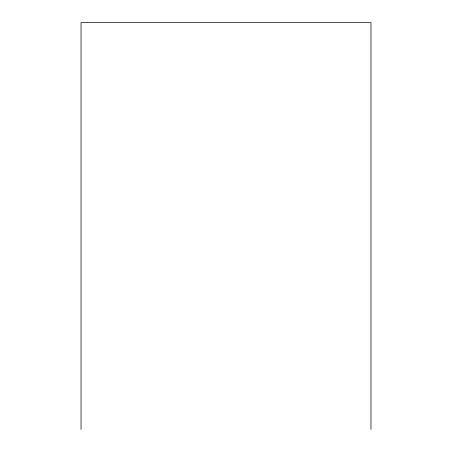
<?xml version="1.0" encoding="UTF-8"?>
<svg xmlns="http://www.w3.org/2000/svg" width="452" height="452" viewBox="0 0 452 452"><rect width="100%" height="100%" fill="white"/><g stroke="black" fill="none" stroke-linecap="round" stroke-linejoin="round"><path stroke-width="0.68" d="M370.962 429.4L370.962 22.6L81.038 22.6L81.038 429.4"/></g></svg>
